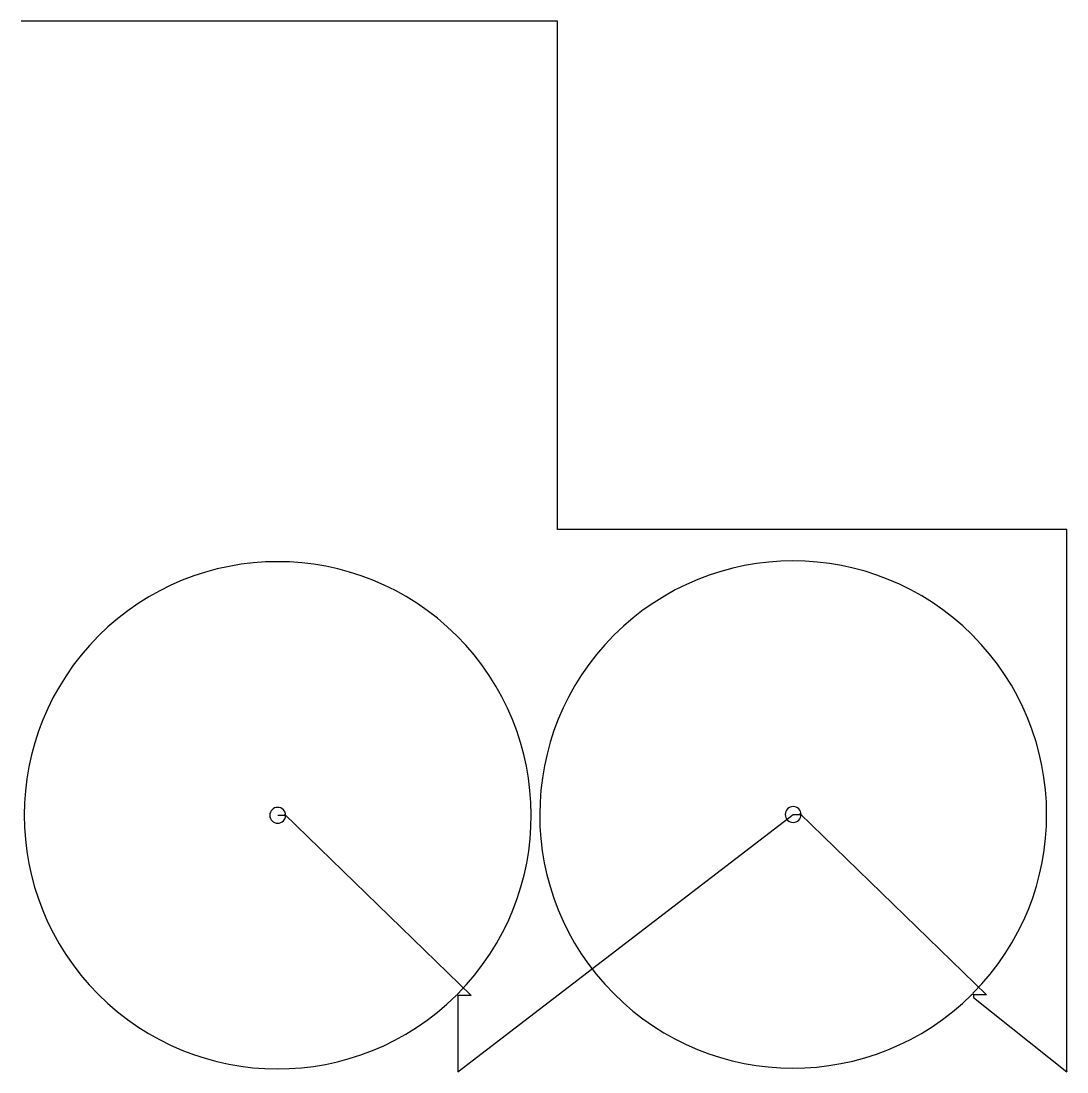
# Model space of a CAD drawing. Header units: metres. Extents: x 0 to 1981, y 0 to 1989.
import ezdxf

# ---------------------------------------------------------------- set-up
doc = ezdxf.new("R2010")
doc.units = ezdxf.units.M

msp = doc.modelspace()

# ---------------------------------------------------------------- linework, layer by layer
at = {"layer": 'TOOL_0'}
for p, q in [((1.001, 1989.145), (0.001, 1989.145)), ((1015.9, 1989.145), (1.001, 1989.145)), ((1015.9, 1026.537), (1015.9, 1989.145)), ((1980.757, 1026.537), (1015.9, 1026.537)), ((1980.757, 0.999), (1980.757, 1026.537)), ((486.159, 485.851), (501.159, 485.851)), ((501.159, 485.851), (499.038, 487.972)), ((499.038, 487.972), (852.406, 144.6)), ((827.406, -0.001), (1462.266, 487.242)), ((1462.266, 487.242), (1477.266, 487.242)), ((1477.266, 487.242), (1475.145, 489.363)), ((1475.145, 489.363), (1828.513, 145.992)), ((827.406, 144.6), (824.507, 145.378)), ((826.626, 147.497), (827.406, 144.6)), ((852.406, 144.6), (827.406, 144.6)), ((827.406, 144.6), (827.406, 139.6)), ((827.406, 139.6), (827.406, -0.001)), ((1803.513, 145.992), (1800.614, 146.77)), ((1802.733, 148.889), (1803.513, 145.992)), ((1828.513, 145.992), (1803.513, 145.992)), ((1803.513, 145.992), (1803.513, 140.992)), ((1803.513, 140.992), (1980.757, -0.001)), ((1980.757, -0.001), (1980.757, 0.999)), ((1980.757, 0.999), (1980.757, -0.001)), ((1980.757, -0.001), (1980.757, 0.999))]:
    msp.add_line(p, q, dxfattribs=at)
for centre, radius, start, end in [((486.159, 485.85), 480, 315.178432, 134.999662), ((1462.266, 487.242), 480, 315.178432, 134.999662), ((486.16, 485.85), 480, 134.999747, 314.82064), ((1462.267, 487.242), 480, 134.999747, 314.82064), ((486.159, 485.851), 15, 0, 180), ((1462.266, 487.242), 15, 0, 180), ((486.159, 485.851), 15, 180, 0), ((1462.266, 487.242), 15, 180, 0)]:
    msp.add_arc(centre, radius, start, end, dxfattribs=at)

doc.saveas('drawing.dxf')
